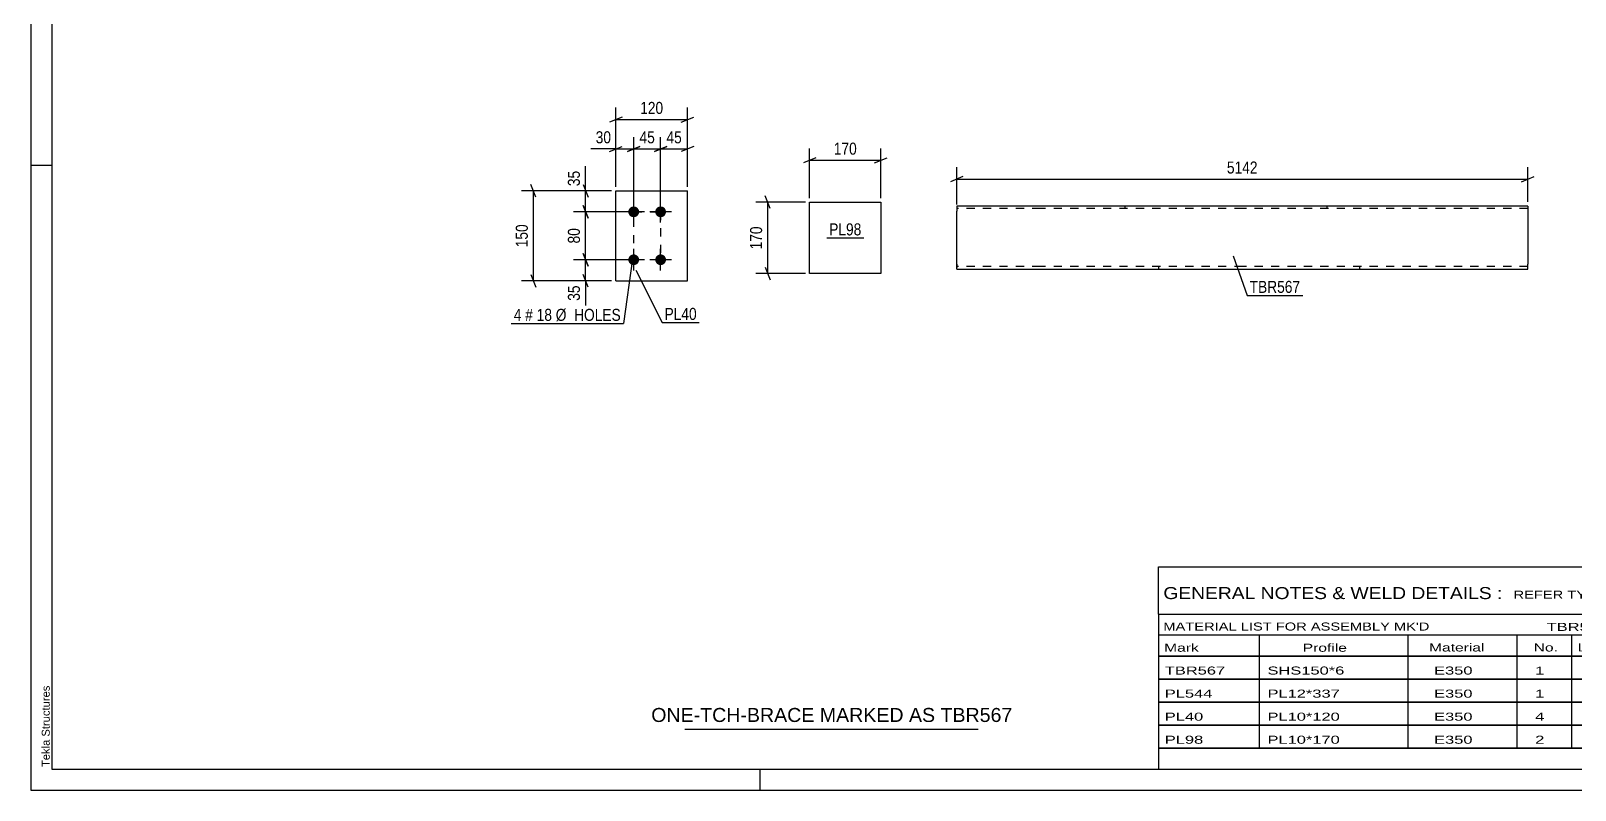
# Model space of a CAD drawing. Header units: millimetres. Extents: x 0 to 594, y 0 to 420.
# Drawn here: x 0 to 368.4, y 0 to 181.1 of the extents above; entities that cross this region are included whole.
import ezdxf

# ---------------------------------------------------------------- set-up
doc = ezdxf.new("R2010")
doc.units = ezdxf.units.MM
doc.linetypes.add('DXK_LINE_DOT2', pattern=[3.9198, 1.9599, -1.9599])
doc.styles.add('Arial', font='ARIAL.TTF', dxfattribs={"height": 0.2})
doc.styles.add('Arial Narrow', font='ARIALN.TTF', dxfattribs={"height": 0.2})

# ---------------------------------------------------------------- blocks, each defined once
blk = doc.blocks.new('Unknown-582665021-1131')
at = {"color": 5, "linetype": 'Continuous'}
for p, q in [((0, 420), (0, 0)), ((5, 415), (5, 5)), ((5, 149), (0, 149)), ((5, 5), (589, 5)), ((174, 0), (174, 5)), ((0, 0), (594, 0))]:
    blk.add_line(p, q, dxfattribs=at)
at = {"color": 174, "linetype": 'Continuous', "style": 'Arial'}
blk.add_text('Tekla Structures', height=1.9102, rotation=90, dxfattribs=at).set_placement((4.5, 5.5))
blk = doc.blocks.new('Bolt-582665021-2195 - 2156')
at = {"linetype": 'Continuous'}
for points in [[(143.8, 136.63), (143.54, 136.66), (143.28, 136.74), (143.05, 136.88), (142.85, 137.06), (142.69, 137.28), (142.58, 137.52), (142.52, 137.78), (142.52, 138.05), (142.58, 138.32), (142.69, 138.56), (142.85, 138.78), (143.05, 138.96), (143.28, 139.09), (143.54, 139.18), (143.8, 139.2), (144.07, 139.18), (144.33, 139.09), (144.56, 138.96), (144.76, 138.78), (144.92, 138.56), (145.03, 138.32), (145.08, 138.05), (145.08, 137.78), (145.03, 137.52), (144.92, 137.28), (144.76, 137.06), (144.56, 136.88), (144.33, 136.74), (144.07, 136.66)], [(150.23, 136.63), (149.96, 136.66), (149.71, 136.74), (149.48, 136.88), (149.28, 137.06), (149.12, 137.28), (149.01, 137.52), (148.95, 137.78), (148.95, 138.05), (149.01, 138.32), (149.12, 138.56), (149.28, 138.78), (149.48, 138.96), (149.71, 139.09), (149.96, 139.18), (150.23, 139.2), (150.5, 139.18), (150.75, 139.09), (150.99, 138.96), (151.19, 138.78), (151.34, 138.56), (151.45, 138.32), (151.51, 138.05), (151.51, 137.78), (151.45, 137.52), (151.34, 137.28), (151.19, 137.06), (150.99, 136.88), (150.75, 136.74), (150.5, 136.66)], [(143.8, 125.2), (143.54, 125.23), (143.28, 125.32), (143.05, 125.45), (142.85, 125.63), (142.69, 125.85), (142.58, 126.09), (142.52, 126.36), (142.52, 126.62), (142.58, 126.89), (142.69, 127.13), (142.85, 127.35), (143.05, 127.53), (143.28, 127.66), (143.54, 127.75), (143.8, 127.78), (144.07, 127.75), (144.33, 127.66), (144.56, 127.53), (144.76, 127.35), (144.92, 127.13), (145.03, 126.89), (145.08, 126.62), (145.08, 126.36), (145.03, 126.09), (144.92, 125.85), (144.76, 125.63), (144.56, 125.45), (144.33, 125.32), (144.07, 125.23)], [(150.23, 125.2), (149.96, 125.23), (149.71, 125.32), (149.48, 125.45), (149.28, 125.63), (149.12, 125.85), (149.01, 126.09), (148.95, 126.36), (148.95, 126.62), (149.01, 126.89), (149.12, 127.13), (149.28, 127.35), (149.48, 127.53), (149.71, 127.66), (149.96, 127.75), (150.23, 127.78), (150.5, 127.75), (150.75, 127.66), (150.99, 127.53), (151.19, 127.35), (151.34, 127.13), (151.45, 126.89), (151.51, 126.62), (151.51, 126.36), (151.45, 126.09), (151.34, 125.85), (151.19, 125.63), (150.99, 125.45), (150.75, 125.32), (150.5, 125.23)]]:
    blk.add_hatch(color=1, dxfattribs=at).paths.add_polyline_path(points)
at = {"color": 1, "linetype": 'Continuous'}
for p, q in [((143.8, 135.35), (143.8, 140.49)), ((150.23, 135.35), (150.23, 140.49)), ((146.37, 137.92), (141.23, 137.92)), ((152.8, 137.92), (147.66, 137.92)), ((143.8, 123.92), (143.8, 129.06)), ((150.23, 123.92), (150.23, 129.06)), ((146.37, 126.49), (141.23, 126.49)), ((152.8, 126.49), (147.66, 126.49))]:
    blk.add_line(p, q, dxfattribs=at)
blk = doc.blocks.new('Part-582665021-2162 - 2156')
at = {"color": 2, "linetype": 'Continuous'}
for p, q in [((139.52, 121.49), (139.52, 142.92)), ((139.52, 142.92), (156.66, 142.92)), ((156.66, 121.49), (156.66, 142.92)), ((139.52, 121.49), (156.66, 121.49)), ((139.52, 121.49), (156.66, 121.49))]:
    blk.add_line(p, q, dxfattribs=at)
at = {"color": 7, "linetype": 'DXK_LINE_DOT2'}
for p, q in [((139.52, 142.92), (156.66, 142.92)), ((139.52, 121.49), (139.52, 121.49)), ((139.52, 121.49), (139.52, 121.49)), ((156.66, 121.49), (156.66, 121.49)), ((156.66, 121.49), (156.66, 121.49))]:
    blk.add_line(p, q, dxfattribs=at)
blk = doc.blocks.new('Part-582665021-4118 - 4117')
at = {"color": 2, "linetype": 'Continuous'}
for p, q in [((185.78, 140.21), (202.78, 140.21)), ((185.78, 123.21), (185.78, 140.21)), ((202.78, 140.21), (202.78, 123.21)), ((202.78, 123.21), (185.78, 123.21))]:
    blk.add_line(p, q, dxfattribs=at)
blk = doc.blocks.new('Part-582665021-4126 - 4125')
at = {"color": 2, "linetype": 'Continuous'}
for p, q in [((240.85, 139.28), (220.85, 139.28)), ((220.85, 139.28), (220.85, 138.08)), ((220.85, 125.48), (220.85, 138.08)), ((289.08, 139.28), (240.95, 139.28)), ((337, 139.28), (289.18, 139.28)), ((357.1, 139.28), (337.1, 139.28)), ((357.1, 139.28), (357.1, 139.19)), ((357.1, 139.19), (357.1, 125.48)), ((220.85, 124.37), (220.85, 125.48)), ((357.1, 124.28), (357.1, 125.48)), ((220.85, 124.28), (220.85, 124.37)), ((220.85, 124.28), (240.85, 124.28)), ((240.95, 124.28), (289.08, 124.28)), ((289.18, 124.28), (337, 124.28)), ((337.1, 124.28), (357.1, 124.28))]:
    blk.add_line(p, q, dxfattribs=at)
at = {"color": 7, "linetype": 'DXK_LINE_DOT2'}
for p, q in [((240.85, 138.68), (220.85, 138.68)), ((289.08, 138.68), (240.95, 138.68)), ((260.95, 139.28), (260.95, 138.68)), ((337, 138.68), (289.18, 138.68)), ((309.18, 139.28), (309.18, 138.68)), ((357.1, 138.68), (337.1, 138.68)), ((220.85, 125.48), (220.85, 124.63)), ((220.85, 124.88), (220.85, 124.92)), ((240.85, 124.88), (220.85, 124.88)), ((220.85, 124.28), (220.85, 124.28)), ((289.08, 124.88), (240.95, 124.88)), ((269.08, 124.28), (269.08, 124.88)), ((337, 124.88), (289.18, 124.88)), ((317, 124.28), (317, 124.88)), ((357.1, 124.88), (337.1, 124.88)), ((357.1, 124.92), (357.1, 125.25)), ((357.1, 124.88), (357.1, 124.92)), ((357.1, 124.88), (357.1, 124.92))]:
    blk.add_line(p, q, dxfattribs=at)
blk = doc.blocks.new('Rectangle-582665021-2379 - 2156')
at = {"color": 1, "linetype": 'DXK_LINE_DOT2'}
blk.add_lwpolyline([(143.8, 137.92), (150.23, 137.92), (150.23, 126.49), (143.8, 126.49), (143.8, 137.92)], close=True, dxfattribs=at)
blk = doc.blocks.new('StraightDimension-582665021-2295 - 2156')
at = {"color": 7, "linetype": 'Continuous'}
for p, q in [((131.72, 144.42), (132.92, 141.42)), ((138.52, 142.92), (129.47, 142.92)), ((132.32, 137.92), (132.32, 142.92)), ((142.8, 137.92), (129.47, 137.92)), ((132.92, 136.42), (131.72, 139.42))]:
    blk.add_line(p, q, dxfattribs=at)
at = {"color": 0}
blk.add_wipeout([(131.57, 148.3), (127.37, 148.3), (127.37, 143.45), (131.57, 143.45)], dxfattribs=at)
at = {"color": 7, "linetype": 'Continuous'}
blk.add_line((132.32, 142.92), (132.32, 148.83), dxfattribs=at)
blk.add_line((132.32, 142.92), (132.32, 148.83), dxfattribs=at)
at = {"color": 3, "style": 'Arial Narrow'}
blk.add_text('35', height=2.863, rotation=90.0002, dxfattribs=at).set_placement((130.97, 144.05))
blk = doc.blocks.new('StraightDimension-582665021-2272 - 2156')
at = {"color": 7, "linetype": 'Continuous'}
for p, q in [((142.8, 126.49), (129.47, 126.49)), ((131.72, 127.99), (132.92, 124.99)), ((132.32, 121.49), (132.32, 126.49)), ((132.92, 119.99), (131.72, 122.99)), ((138.52, 121.49), (129.47, 121.49))]:
    blk.add_line(p, q, dxfattribs=at)
at = {"color": 0}
blk.add_wipeout([(131.57, 120.97), (127.37, 120.97), (127.37, 116.11), (131.57, 116.11)], dxfattribs=at)
at = {"color": 7, "linetype": 'Continuous'}
blk.add_line((132.32, 121.49), (132.32, 115.59), dxfattribs=at)
blk.add_line((132.32, 121.49), (132.32, 115.59), dxfattribs=at)
at = {"color": 3, "style": 'Arial Narrow'}
blk.add_text('35', height=2.863, rotation=90.0002, dxfattribs=at).set_placement((130.97, 116.71))
blk = doc.blocks.new('StraightDimension-582665021-2285 - 2156')
at = {"color": 7, "linetype": 'Continuous'}
for p, q in [((142.8, 137.92), (129.47, 137.92)), ((131.72, 139.42), (132.92, 136.42)), ((132.32, 126.49), (132.32, 137.92)), ((142.8, 126.49), (129.47, 126.49)), ((132.92, 124.99), (131.72, 127.99))]:
    blk.add_line(p, q, dxfattribs=at)
at = {"color": 0}
blk.add_wipeout([(131.57, 134.63), (127.37, 134.63), (127.37, 129.78), (131.57, 129.78)], dxfattribs=at)
at = {"color": 3, "style": 'Arial Narrow'}
blk.add_text('80', height=2.863, rotation=90.0002, dxfattribs=at).set_placement((130.97, 130.38))
blk = doc.blocks.new('StraightDimension-582665021-2309 - 2156')
at = {"color": 7, "linetype": 'Continuous'}
for p, q in [((120.49, 141.42), (119.29, 144.42)), ((138.52, 142.92), (117.04, 142.92)), ((119.89, 121.49), (119.89, 142.92)), ((119.29, 122.99), (120.49, 119.99)), ((138.52, 121.49), (117.04, 121.49))]:
    blk.add_line(p, q, dxfattribs=at)
at = {"color": 0}
blk.add_wipeout([(119.14, 135.55), (114.94, 135.55), (114.94, 128.87), (119.14, 128.87)], dxfattribs=at)
at = {"color": 3, "style": 'Arial Narrow'}
blk.add_text('150', height=2.863, rotation=90.0002, dxfattribs=at).set_placement((118.54, 129.47))
blk = doc.blocks.new('StraightDimension-582665021-2326 - 2156')
at = {"color": 7, "linetype": 'Continuous'}
for p, q in [((139.52, 143.92), (139.52, 155.77)), ((143.8, 138.92), (143.8, 155.77)), ((138.02, 152.32), (141.02, 153.52)), ((139.52, 152.92), (143.8, 152.92)), ((145.3, 153.52), (142.3, 152.32))]:
    blk.add_line(p, q, dxfattribs=at)
at = {"color": 0}
blk.add_wipeout([(138.99, 153.67), (138.99, 157.87), (134.14, 157.87), (134.14, 153.67)], dxfattribs=at)
at = {"color": 7, "linetype": 'Continuous'}
blk.add_line((139.52, 152.92), (133.61, 152.92), dxfattribs=at)
blk.add_line((139.52, 152.92), (133.61, 152.92), dxfattribs=at)
at = {"color": 3, "style": 'Arial Narrow'}
blk.add_text('30', height=2.863, dxfattribs=at).set_placement((134.74, 154.27))
blk = doc.blocks.new('StraightDimension-582665021-2339 - 2156')
at = {"color": 7, "linetype": 'Continuous'}
for p, q in [((143.8, 138.92), (143.8, 155.77)), ((150.23, 138.92), (150.23, 155.77)), ((142.3, 152.32), (145.3, 153.52)), ((143.8, 152.92), (150.23, 152.92)), ((151.73, 153.52), (148.73, 152.32))]:
    blk.add_line(p, q, dxfattribs=at)
at = {"color": 0}
blk.add_wipeout([(149.45, 153.67), (149.45, 157.87), (144.59, 157.87), (144.59, 153.67)], dxfattribs=at)
at = {"color": 3, "style": 'Arial Narrow'}
blk.add_text('45', height=2.863, dxfattribs=at).set_placement((145.19, 154.27))
blk = doc.blocks.new('StraightDimension-582665021-2349 - 2156')
at = {"color": 7, "linetype": 'Continuous'}
for p, q in [((150.23, 138.92), (150.23, 155.77)), ((156.66, 143.92), (156.66, 155.77)), ((148.73, 152.32), (151.73, 153.52)), ((150.23, 152.92), (156.66, 152.92)), ((158.16, 153.52), (155.16, 152.32))]:
    blk.add_line(p, q, dxfattribs=at)
at = {"color": 0}
blk.add_wipeout([(155.87, 153.67), (155.87, 157.87), (151.02, 157.87), (151.02, 153.67)], dxfattribs=at)
at = {"color": 3, "style": 'Arial Narrow'}
blk.add_text('45', height=2.863, dxfattribs=at).set_placement((151.62, 154.27))
blk = doc.blocks.new('StraightDimension-582665021-2363 - 2156')
at = {"color": 7, "linetype": 'Continuous'}
for p, q in [((139.52, 143.92), (139.52, 162.77)), ((156.66, 143.92), (156.66, 162.77)), ((141.02, 160.52), (138.02, 159.32)), ((139.52, 159.92), (156.66, 159.92)), ((155.16, 159.32), (158.16, 160.52))]:
    blk.add_line(p, q, dxfattribs=at)
at = {"color": 0}
blk.add_wipeout([(151.43, 160.67), (151.43, 164.87), (144.75, 164.87), (144.75, 160.67)], dxfattribs=at)
at = {"color": 3, "style": 'Arial Narrow'}
blk.add_text('120', height=2.863, dxfattribs=at).set_placement((145.35, 161.27))
blk = doc.blocks.new('StraightDimension-582665021-4256 - 4117')
at = {"color": 7, "linetype": 'Continuous'}
for p, q in [((185.78, 141.21), (185.78, 153.06)), ((202.78, 141.21), (202.78, 153.06)), ((187.28, 150.81), (184.28, 149.61)), ((185.78, 150.21), (202.78, 150.21)), ((201.28, 149.61), (204.28, 150.81))]:
    blk.add_line(p, q, dxfattribs=at)
at = {"color": 0}
blk.add_wipeout([(197.62, 150.96), (197.62, 155.16), (190.94, 155.16), (190.94, 150.96)], dxfattribs=at)
at = {"color": 3, "style": 'Arial Narrow'}
blk.add_text('170', height=2.863, dxfattribs=at).set_placement((191.54, 151.56))
blk = doc.blocks.new('StraightDimension-582665021-4260 - 4117')
at = {"color": 7, "linetype": 'Continuous'}
for p, q in [((184.78, 140.21), (172.93, 140.21)), ((176.38, 138.71), (175.18, 141.71)), ((175.78, 123.21), (175.78, 140.21)), ((184.78, 123.21), (172.93, 123.21)), ((175.18, 124.71), (176.38, 121.71))]:
    blk.add_line(p, q, dxfattribs=at)
at = {"color": 0}
blk.add_wipeout([(175.03, 135.05), (170.83, 135.05), (170.83, 128.36), (175.03, 128.36)], dxfattribs=at)
at = {"color": 3, "style": 'Arial Narrow'}
blk.add_text('170', height=2.863, rotation=90.0002, dxfattribs=at).set_placement((174.43, 128.96))
blk = doc.blocks.new('StraightDimension-582665021-4288 - 4125')
at = {"color": 7, "linetype": 'Continuous'}
for p, q in [((220.85, 139.68), (220.85, 148.56)), ((357.1, 140.28), (357.1, 148.56)), ((222.35, 146.31), (219.35, 145.11)), ((220.85, 145.71), (357.1, 145.71)), ((355.6, 145.11), (358.6, 146.31))]:
    blk.add_line(p, q, dxfattribs=at)
at = {"color": 0}
blk.add_wipeout([(293.23, 146.46), (293.23, 150.66), (284.72, 150.66), (284.72, 146.46)], dxfattribs=at)
at = {"color": 3, "style": 'Arial Narrow'}
blk.add_text('5142', height=2.863, dxfattribs=at).set_placement((285.32, 147.06))
blk = doc.blocks.new('Unknown-582665021-5299')
at = {"color": 7, "linetype": 'Continuous'}
blk.add_line((156, 14.5), (226, 14.5), dxfattribs=at)
at = {"color": 7, "style": 'Arial'}
blk.add_text('ONE-TCH-BRACE MARKED AS TBR567', height=3.3428, dxfattribs=at).set_placement((147.99, 16.25))
blk = doc.blocks.new('Unknown-582665021-5298')
at = {"color": 7, "linetype": 'Continuous'}
for p, q in [((269, 53.25), (429, 53.25)), ((269, 42), (269, 53.25)), ((429, 53.25), (429, 42)), ((269, 42), (429, 42)), ((269, 42), (269, 37)), ((429, 42), (429, 37)), ((269, 37), (429, 37)), ((269, 37), (269, 32)), ((293, 37), (293, 32)), ((328.5, 37), (328.5, 32)), ((354.5, 37), (354.5, 32)), ((367.5, 37), (367.5, 32)), ((385, 37), (385, 32)), ((407, 37), (407, 32)), ((429, 37), (429, 32)), ((269, 32), (429, 32)), ((269, 31.95), (269, 26.55)), ((269, 31.95), (429, 31.95)), ((293, 32), (293, 26.5)), ((328.5, 32), (328.5, 26.5)), ((354.5, 32), (354.5, 26.5)), ((367.5, 32), (367.5, 26.5)), ((385, 32), (385, 26.5)), ((407, 32), (407, 26.5)), ((429, 31.95), (429, 26.55)), ((269, 26.55), (429, 26.55)), ((269, 26.45), (269, 21.05)), ((269, 26.45), (429, 26.45)), ((293, 26.5), (293, 21)), ((328.5, 26.5), (328.5, 21)), ((354.5, 26.5), (354.5, 21)), ((367.5, 26.5), (367.5, 21)), ((385, 26.5), (385, 21)), ((407, 26.5), (407, 21)), ((429, 26.45), (429, 21.05)), ((269, 21.05), (429, 21.05)), ((269, 20.95), (269, 15.55)), ((269, 20.95), (429, 20.95)), ((293, 21), (293, 15.5)), ((328.5, 21), (328.5, 15.5)), ((354.5, 21), (354.5, 15.5)), ((367.5, 21), (367.5, 15.5)), ((385, 21), (385, 15.5)), ((407, 21), (407, 15.5)), ((429, 20.95), (429, 15.55)), ((269, 15.55), (429, 15.55)), ((269, 15.45), (269, 10.05)), ((269, 15.45), (429, 15.45)), ((293, 15.5), (293, 10)), ((328.5, 15.5), (328.5, 10)), ((354.5, 15.5), (354.5, 10)), ((367.5, 15.5), (367.5, 10)), ((385, 15.5), (385, 10)), ((407, 15.5), (407, 10)), ((429, 15.45), (429, 10.05)), ((269, 10.05), (429, 10.05)), ((269, 10), (429, 10)), ((269, 10), (269, 5)), ((385, 10), (385, 5)), ((407, 10), (407, 5)), ((429, 10), (429, 5)), ((269, 5), (429, 5))]:
    blk.add_line(p, q, dxfattribs=at)
at = {"color": 7, "style": 'Arial Narrow'}
for s, height, width, p in [('GENERAL NOTES & WELD DETAILS :', 2.8633, 1.4, (270.15, 45.56)), ('REFER TYP DRAWING TYP-01', 1.9089, 1.6, (353.7, 45.66)), ("MATERIAL LIST FOR ASSEMBLY MK'D", 1.9089, 1.6, (270.15, 38.06)), ('TBR567', 1.909, 1.794707, (361.59, 37.97)), ('1', 1.91, 1.794707, (391.08, 38.06)), ('No. Required', 1.9089, 1.6, (400.41, 38.06)), ('Mark', 1.909, 1.7, (270.34, 33)), ('Profile', 1.909, 1.7, (303.41, 33)), ('Material', 1.909, 1.7, (333.54, 33.06)), ('No.', 1.909, 1.7, (358.5, 33.06)), ('Length', 1.909, 1.7, (369, 33.06)), ('Area', 1.909, 1.7, (391.5, 33.06)), ('Weight', 1.909, 1.7, (411, 33.06))]:
    blk.add_text(s, height=height, dxfattribs=dict(at, width=width)).set_placement(p)
at = {"color": 7, "linetype": 'Continuous', "style": 'Arial Narrow'}
for s, height, width, p in [('TBR567', 1.909, 1.794707, (270.5, 27.56)), ('SHS150*6', 1.909, 1.794707, (295, 27.56)), ('E350', 1.909, 1.794707, (334.74, 27.56)), ('1', 1.91, 1.794707, (358.86, 27.56)), ('5142', 1.909, 1.794707, (371.58, 27.56)), ('3.1', 1.909, 1.794707, (395.32, 27.56)), ('138.5', 1.909, 1.794707, (411.96, 27.56)), ('PL544', 1.909, 1.794707, (270.5, 22.06)), ('PL12*337', 1.909, 1.794707, (295, 22.06)), ('E350', 1.909, 1.794707, (334.74, 22.06)), ('1', 1.91, 1.794707, (358.86, 22.06)), ('925', 1.909, 1.794707, (373.77, 22.06)), ('0.6', 1.909, 1.794707, (395.32, 22.06)), ('25.9', 1.909, 1.794707, (414.14, 22.06)), ('PL40', 1.909, 1.794707, (270.5, 16.56)), ('PL10*120', 1.909, 1.794707, (295, 16.56)), ('E350', 1.909, 1.794707, (334.74, 16.56)), ('4', 1.91, 1.794707, (358.86, 16.56)), ('150', 1.909, 1.794707, (373.77, 16.56)), ('0.0', 1.909, 1.794707, (395.32, 16.56)), ('5.7', 1.909, 1.794707, (416.33, 16.56)), ('PL98', 1.909, 1.794707, (270.5, 11.06)), ('PL10*170', 1.909, 1.794707, (295, 11.06)), ('E350', 1.909, 1.794707, (334.74, 11.06)), ('2', 1.91, 1.794707, (358.86, 11.06)), ('170', 1.909, 1.794707, (373.77, 11.06)), ('0.1', 1.909, 1.794707, (395.32, 11.06)), ('4.5', 1.909, 1.794707, (416.33, 11.06)), ('Total', 1.909, 1.7, (371.33, 6.5)), ('3.9', 1.909, 1.794707, (394.83, 6.5)), ('174.6', 1.909, 1.794707, (411.96, 6.5))]:
    blk.add_text(s, height=height, dxfattribs=dict(at, width=width)).set_placement(p)
blk = doc.blocks.new('Mark-582665021-2158 - 2156')
at = {"color": 0}
blk.add_wipeout([(158.84, 112.14), (158.84, 115.14), (151.16, 115.14), (151.16, 112.14)], dxfattribs=at)
blk.add_wipeout([(158.84, 112.14), (158.84, 115.14), (151.16, 115.14), (151.16, 112.14)], dxfattribs=at)
at = {"color": 30, "linetype": 'Continuous'}
for p, q in [((144.34, 124.03), (150.56, 111.54)), ((150.56, 111.54), (159.44, 111.54))]:
    blk.add_line(p, q, dxfattribs=at)
at = {"color": 3, "style": 'Arial Narrow'}
blk.add_text('PL40', height=2.863, dxfattribs=at).set_placement((151.16, 112.14))
blk = doc.blocks.new('Mark-582665021-2191 - 2156')
at = {"color": 0}
blk.add_wipeout([(117.03, 111.92), (117.03, 114.92), (115.2, 114.92), (115.2, 111.92)], dxfattribs=at)
blk.add_wipeout([(117.03, 111.92), (117.03, 114.92), (115.2, 114.92), (115.2, 111.92)], dxfattribs=at)
blk.add_wipeout([(119.76, 111.92), (119.76, 114.92), (117.93, 114.92), (117.93, 111.92)], dxfattribs=at)
blk.add_wipeout([(119.76, 111.92), (119.76, 114.92), (117.93, 114.92), (117.93, 111.92)], dxfattribs=at)
at = {"color": 3, "style": 'Arial Narrow'}
blk.add_text('4', height=2.86, dxfattribs=at).set_placement((115.2, 111.92))
at = {"color": 0}
blk.add_wipeout([(124.31, 111.92), (124.31, 114.92), (120.66, 114.92), (120.66, 111.92)], dxfattribs=at)
blk.add_wipeout([(124.31, 111.92), (124.31, 114.92), (120.66, 114.92), (120.66, 111.92)], dxfattribs=at)
at = {"color": 3, "style": 'Arial Narrow'}
blk.add_text('#', height=2.86, dxfattribs=at).set_placement((117.93, 111.92))
at = {"color": 0}
blk.add_wipeout([(140.74, 111.92), (140.74, 114.92), (125.21, 114.92), (125.21, 111.92)], dxfattribs=at)
blk.add_wipeout([(140.74, 111.92), (140.74, 114.92), (125.21, 114.92), (125.21, 111.92)], dxfattribs=at)
at = {"color": 7, "linetype": 'Continuous'}
for p in [(143.5, 126.7), (114.6, 111.32)]:
    blk.add_line(p, (141.34, 111.32), dxfattribs=at)
at = {"color": 3, "style": 'Arial Narrow'}
for s, p in [('18', (120.66, 111.92)), ('Ø  HOLES', (125.21, 111.92))]:
    blk.add_text(s, height=2.863, dxfattribs=at).set_placement(p)
blk = doc.blocks.new('Mark-582665021-4296 - 4117')
at = {"color": 0}
blk.add_wipeout([(198.12, 132.31), (198.12, 135.31), (190.44, 135.31), (190.44, 132.31)], dxfattribs=at)
blk.add_wipeout([(198.12, 132.31), (198.12, 135.31), (190.44, 135.31), (190.44, 132.31)], dxfattribs=at)
at = {"color": 30, "linetype": 'Continuous'}
blk.add_line((189.84, 131.71), (198.72, 131.71), dxfattribs=at)
at = {"color": 3, "style": 'Arial Narrow'}
blk.add_text('PL98', height=2.863, dxfattribs=at).set_placement((190.44, 132.31))
blk = doc.blocks.new('Mark-582665021-4299 - 4125')
at = {"color": 0}
blk.add_wipeout([(302.8, 118.59), (302.8, 121.59), (290.74, 121.59), (290.74, 118.59)], dxfattribs=at)
blk.add_wipeout([(302.8, 118.59), (302.8, 121.59), (290.74, 121.59), (290.74, 118.59)], dxfattribs=at)
at = {"color": 30, "linetype": 'Continuous'}
for p, q in [((286.79, 127.41), (290.14, 117.99)), ((290.14, 117.99), (303.4, 117.99))]:
    blk.add_line(p, q, dxfattribs=at)
at = {"color": 3, "style": 'Arial Narrow'}
blk.add_text('TBR567', height=2.863, dxfattribs=at).set_placement((290.74, 118.59))

msp = doc.modelspace()

# ---------------------------------------------------------------- block references
for name in ['Unknown-582665021-1131', 'Part-582665021-2162 - 2156', 'Bolt-582665021-2195 - 2156', 'Part-582665021-4118 - 4117', 'Rectangle-582665021-2379 - 2156', 'Part-582665021-4126 - 4125', 'Unknown-582665021-5298', 'Unknown-582665021-5299']:
    msp.add_blockref(name, (0, 0))

# ---------------------------------------------------------------- next in the draw order: block references
for name in ['StraightDimension-582665021-4256 - 4117', 'StraightDimension-582665021-2295 - 2156', 'StraightDimension-582665021-4288 - 4125', 'Mark-582665021-4296 - 4117', 'StraightDimension-582665021-2272 - 2156', 'Mark-582665021-4299 - 4125']:
    msp.add_blockref(name, (0, 0))

# ---------------------------------------------------------------- next in the draw order: block references
for name in ['StraightDimension-582665021-4260 - 4117', 'StraightDimension-582665021-2285 - 2156']:
    msp.add_blockref(name, (0, 0))

# ---------------------------------------------------------------- next in the draw order: block references
for name in ['StraightDimension-582665021-2309 - 2156', 'Mark-582665021-2158 - 2156']:
    msp.add_blockref(name, (0, 0))

# ---------------------------------------------------------------- next in the draw order: block references
for name in ['StraightDimension-582665021-2326 - 2156', 'Mark-582665021-2191 - 2156']:
    msp.add_blockref(name, (0, 0))

# ---------------------------------------------------------------- next in the draw order: block references
msp.add_blockref('StraightDimension-582665021-2339 - 2156', (0, 0))

# ---------------------------------------------------------------- next in the draw order: block references
msp.add_blockref('StraightDimension-582665021-2349 - 2156', (0, 0))

# ---------------------------------------------------------------- next in the draw order: block references
msp.add_blockref('StraightDimension-582665021-2363 - 2156', (0, 0))

doc.saveas('drawing.dxf')
